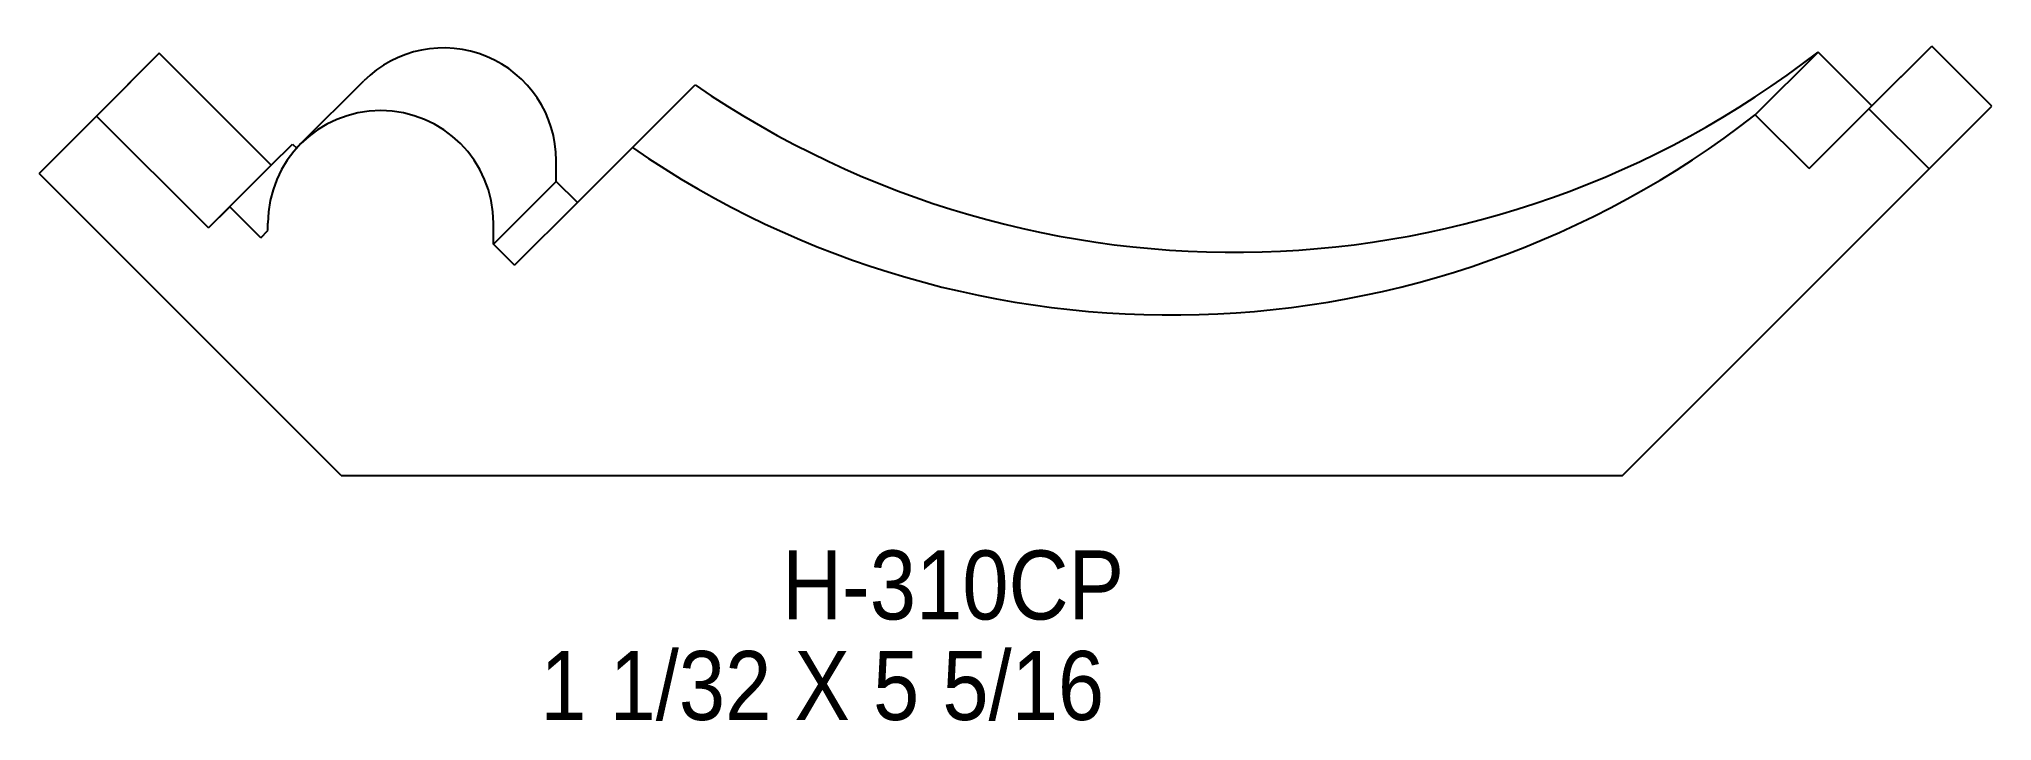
# Model space of a CAD drawing. Extents: x 68.75 to 74.25, y 142.09 to 144.01.
import ezdxf

# ---------------------------------------------------------------- set-up
doc = ezdxf.new("R2010")
doc.units = 0
doc.header["$LTSCALE"] = 5
doc.layers.add('PROFILE', color=7, linetype='CONTINUOUS')
doc.styles.add('TXT', font='TXT', dxfattribs={"height": 3.5})

msp = doc.modelspace()

# ---------------------------------------------------------------- linework, layer by layer
at = {"layer": 'PROFILE', "color": 1, "linetype": 'CONTINUOUS'}
for p, q in [((73.8999, 143.8106), (74.0767, 143.9873)), ((73.9082, 143.8189), (74.0767, 143.9873)), ((74.246, 143.818), (74.0767, 143.9873)), ((68.9122, 143.7902), (69.089, 143.967)), ((69.089, 143.967), (68.9273, 143.8053)), ((69.4041, 143.6518), (69.089, 143.967)), ((73.58, 143.7937), (73.7567, 143.9705)), ((73.9082, 143.8189), (73.7567, 143.9705)), ((69.4876, 143.7127), (69.6643, 143.8894)), ((70.4203, 143.7015), (70.5971, 143.8782)), ((73.3829, 142.955), (74.246, 143.818)), ((73.7315, 143.6422), (73.9082, 143.8189)), ((68.9122, 143.7902), (68.7506, 143.6286)), ((69.2274, 143.4751), (68.9122, 143.7902)), ((73.7315, 143.6422), (73.58, 143.7937)), ((73.7315, 143.6422), (73.8999, 143.8106)), ((74.0692, 143.6413), (73.8999, 143.8106)), ((69.4041, 143.6518), (69.4639, 143.7116)), ((69.4639, 143.7116), (69.4756, 143.6999)), ((69.2274, 143.4751), (69.4041, 143.6518)), ((70.206, 143.6063), (70.206, 143.665)), ((70.2656, 143.5467), (70.4203, 143.7015)), ((69.601, 142.7782), (68.7506, 143.6286)), ((70.0293, 143.4296), (70.206, 143.6063)), ((70.2656, 143.5467), (70.206, 143.6063)), ((70.0889, 143.37), (70.2656, 143.5467)), ((69.2274, 143.4751), (69.2872, 143.5349)), ((69.3745, 143.4476), (69.2872, 143.5349)), ((69.3947, 143.4678), (69.3947, 143.4883)), ((70.0293, 143.4296), (70.0293, 143.4883)), ((69.3745, 143.4476), (69.3947, 143.4678)), ((70.0889, 143.37), (70.0293, 143.4296)), ((73.2062, 142.7782), (73.3829, 142.955)), ((69.601, 142.7782), (73.2062, 142.7782))]:
    msp.add_line(p, q, dxfattribs=at)
for centre, major_axis, start_param, end_param in [((69.8887, 143.665), (0, 0.3173), -1.570796, 0.785398), ((72.1139, 146.0827), (0, 2.6759), -3.744264, -2.48055), ((69.712, 143.4883), (0, 0.3173), -1.570796, 1.570796), ((71.9372, 145.9059), (2.6759, 0), -2.173467, -0.909754)]:
    msp.add_ellipse(centre, major_axis=major_axis, ratio=1, start_param=start_param, end_param=end_param, dxfattribs=at)

# ---------------------------------------------------------------- texts
at = {"layer": 'PROFILE', "color": 1, "linetype": 'CONTINUOUS', "style": 'TXT', "width": 0.9}
for s, height, p in [('H-310CP', 0.19439, (70.8415, 142.3726)), ('1 1/32 X 5 5/16', 0.194395, (70.1608, 142.0895))]:
    msp.add_text(s, height=height, dxfattribs=at).set_placement(p)

doc.saveas('drawing.dxf')
